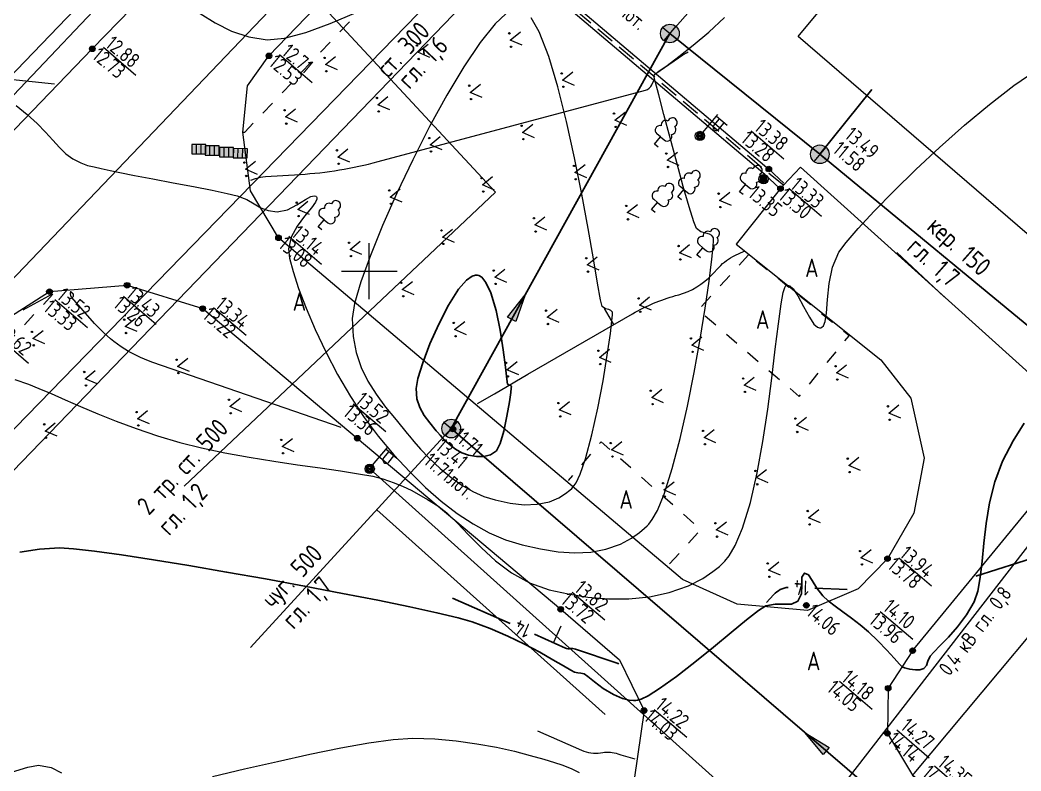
# Model space of a CAD drawing. Header units: metres. Extents: x 2491 to 4492, y 1184 to 2058.
# Drawn here: x 2623.3 to 2677, y 1929.5 to 1969.7 of the extents above; entities that cross this region are included whole.
import ezdxf
from ezdxf.enums import TextEntityAlignment as Align

# ---------------------------------------------------------------- set-up
doc = ezdxf.new("R2010")
doc.units = ezdxf.units.M
doc.linetypes.add('g5_01_5x1_5', pattern=[1.5, 0.75, -0.75])
doc.linetypes.add('g5_02x1', pattern=[1.5, 1, -0.5])
for name, color, linetype, transparency in [('02_Сетка', 7, 'Continuous', 0.6), ('03_Здания и строения', 7, 'Continuous', 0.6), ('06_Инженерно-технические сооружения', 7, 'Continuous', 0.6), ('07_Объекты электропередачи', 7, 'Continuous', 0.6), ('10_Границы покрытий и угодий', 7, 'Continuous', 0.6), ('11_Гидрография', 7, 'Continuous', 0.6), ('13_Растительность', 7, 'Continuous', 0.6), ('19_Горизонтали', 7, 'Continuous', 0.6), ('30_Канализация', 7, 'Continuous', 0.6), ('31_Водопровод', 7, 'Continuous', 0.6), ('32_Теплосеть', 7, 'Continuous', 0.6), ('35_Телефон', 7, 'Continuous', 0.6), ('37_Кабель низкого напряжения', 7, 'Continuous', 0.6), ('38_Кабели высокого напряжения', 7, 'Continuous', 0.6), ('44_Крышки колодцев', 7, 'Continuous', 0.6), ('61_Отметки высоты поверхности', 7, 'Continuous', 0.6)]:
    doc.layers.add(name, color=color, linetype=linetype, transparency=transparency)
doc.layers.add('Сети_Горизонтали.Вспомогательные', color=1, linetype='Continuous', lineweight=9)
doc.layers.add('Сети_Горизонтали.Основные', color=1, linetype='Continuous', lineweight=30)
doc.styles.add('LIKE11', font='GOST_0.TTF')
doc.styles.add('LIKE17', font='GOST_0.TTF')
doc.styles.add('LIKE32', font='GOST_0.TTF')
doc.styles.add('Line_GUGK', font='GOST_0.TTF')
doc.styles.add('pragmai.shx', font='GOST_0.TTF')
doc.linetypes.add('g5_119_1', pattern='A,4,-1,[31,GUGK_2005.shx,S=0.1,R=0,X=0,Y=0],0.35,[31,GUGK_2005.shx,S=0.08,R=0,X=0,Y=0],3.3,[31,GUGK_2005.shx,S=0.08,R=180,X=0,Y=0],0.35,[31,GUGK_2005.shx,S=0.1,R=180,X=0,Y=0],-1', length=10)
doc.linetypes.add('g5_119_3', pattern='A,4,-1,[31,GUGK_2005.shx,S=0.1,R=0,X=0,Y=0],4,[31,GUGK_2005.shx,S=0.1,R=180,X=0,Y=0],-1', length=10)
doc.linetypes.add('g5_122_k', pattern='A,1,-1,1.5,-0.4,["К",Line_GUGK,S=1,R=0,X=0,Y=-0.5],-1.5,1.5,-1,4,-1,4,-1,3', length=20.9)
doc.linetypes.add('g5_122_kl', pattern='A,1,-1,1.5,-0.4,["Кл",Line_GUGK,S=1,R=0,X=0,Y=-0.5],-2.4,1.5,-1,4,-1,4,-1,3', length=21.8)
doc.linetypes.add('g5_122_t', pattern='A,1,-1,1.5,-0.4,["Т",Line_GUGK,S=1,R=0,X=0,Y=-0.5],-1.5,1.5,-1,4,-1,4,-1,3', length=20.9)
doc.linetypes.add('g5_122_v', pattern='A,1,-1,1.5,-0.4,["В",Line_GUGK,S=1,R=0,X=0,Y=-0.5],-1.5,1.5,-1,4,-1,4,-1,3', length=20.9)
doc.linetypes.add('g5_133_t', pattern='A,2,[27,GUGK_2005.shx,S=0.4,R=0,X=0,Y=0],2,-1,2,[27,GUGK_2005.shx,S=0.4,R=0,X=0,Y=0],2,-1,2,[27,GUGK_2005.shx,S=0.4,R=0,X=0,Y=0],2,-0.1,["V",Line_GUGK,S=1,R=0,X=0,Y=-0.5],-1', length=15.1)
doc.linetypes.add('g5_386_1', pattern='A,0,-0.75,[39,GUGK_2005.shx,S=0.5,R=0,X=0.55,Y=0],-0.75', length=1.5)

# ---------------------------------------------------------------- blocks, each defined once
blk = doc.blocks.new('g5_416')
at = {"color": 0}
blk.add_lwpolyline([(0.362, 0.6), (0, 0), (-0.362, 0.6)], dxfattribs=at)
for centre in [(-0.362, 0), (0.362, 0)]:
    blk.add_circle(centre, 0.0375, dxfattribs=at)
blk = doc.blocks.new('g5_330')
blk.add_hatch(color=0).paths.add_polyline_path([(0.15, 0, 1), (-0.15, 0, 1)])
at = {"color": 0}
blk.add_circle((0, 0), 0.15, dxfattribs=at)
blk = doc.blocks.new('g5_117kb')
h = blk.add_hatch(color=255)
h.paths.add_polyline_path([(0.037, 0.037), (0.461, 0.037, 0.367426), (0.037, 0.461)])
h.paths.add_polyline_path([(-0.038, 0.461, 0.367426), (-0.461, 0.037), (-0.038, 0.037)])
h.paths.add_polyline_path([(-0.038, -0.038), (-0.461, -0.038, 0.367426), (-0.038, -0.461)])
h.paths.add_polyline_path([(0.037, -0.461, 0.367426), (0.461, -0.038), (0.037, -0.038)])
at = {"color": 0}
for points in [[(-0.5, 0), (0.5, 0)], [(0, 0.5), (0, -0.5)]]:
    blk.add_lwpolyline(points, dxfattribs=at)
blk.add_circle((0, 0), 0.5, dxfattribs=at)
blk = doc.blocks.new('g5_128a')
h = blk.add_hatch(color=255)
h.paths.add_polyline_path([(-0.1625, 0.2125), (-0.3375, 0.2125), (-0.3375, -0.2125), (-0.1625, -0.2125)])
h.paths.add_polyline_path([(0.0875, 0.2125), (-0.0875, 0.2125), (-0.0875, -0.2125), (0.0875, -0.2125)])
h.paths.add_polyline_path([(0.3375, 0.2125), (0.1625, 0.2125), (0.1625, -0.2125), (0.3375, -0.2125)])
at = {"color": 0}
blk.add_lwpolyline([(-0.375, -0.25), (0.375, -0.25), (0.375, 0.25), (-0.375, 0.25)], close=True, dxfattribs=at)
for points in [[(-0.125, -0.25), (-0.125, 0.25)], [(0.125, -0.25), (0.125, 0.25)]]:
    blk.add_lwpolyline(points, dxfattribs=at)
blk = doc.blocks.new('g5_110_1c')
h = blk.add_hatch(color=255)
edge = h.paths.add_edge_path()
edge.add_arc((0, 0), 0.212, 0, 360)
edge = h.paths.add_edge_path(flags=16)
edge.add_arc((0, 0), 0.0975, 0, 360)
h = blk.add_hatch(color=0)
edge = h.paths.add_edge_path()
edge.add_arc((0, 0), 0.06, 0, 360)
at = {"color": 0}
for p, q in [((0, 0.25), (0, 1.5)), ((0, 1.375), (0.75, 1.375))]:
    blk.add_line(p, q, dxfattribs=at)
blk.add_lwpolyline([(0.2, 1.375), (0.2, 0.932, 1.040016), (0.55, 0.932), (0.55, 1.375)], format="xyb", dxfattribs=at)
for radius in [0.25, 0.06]:
    blk.add_circle((0, 0), radius, dxfattribs=at)
blk = doc.blocks.new('g5_122_3')
blk.add_hatch(color=0).paths.add_polyline_path([(0, -0.25), (0, 0.25), (1.5, 0)])
at = {"color": 0}
blk.add_lwpolyline([(0, -0.25), (0, 0.25), (1.5, 0), (0, -0.25)], dxfattribs=at)
blk = doc.blocks.new('g5_367_1')
at = {"color": 0}
for points in [[(0, 0.497), (-0.257, 0.497)], [(0, 0.497), (0.257, 0.497)], [(0, 0), (0, 0.497)], [(0.25, 0), (0, 0)]]:
    blk.add_lwpolyline(points, dxfattribs=at)
for centre, start, end in [((0, 1.5), 90, 202.242), ((0, 1.5), 337.758, 90), ((-0.197, 1.158), 97.9406, 227.8197), ((0.197, 1.158), 312.1803, 82.0594), ((-0.257, 0.747), 115.6346, 270), ((0.257, 0.747), 270, 64.3654)]:
    blk.add_arc(centre, 0.25, start, end, dxfattribs=at)
blk = doc.blocks.new('g5_106_1a')
h = blk.add_hatch(color=255)
edge = h.paths.add_edge_path()
edge.add_arc((0, 0), 0.212, 0, 360)
at = {"color": 0}
blk.add_circle((0, 0), 0.25, dxfattribs=at)
blk = doc.blocks.new('g_scratch')
at = {"color": 0, "linetype": 'ByBlock', "lineweight": 15}
blk.add_line((0, 0), (1, 0), dxfattribs=at)
blk = doc.blocks.new('g5_012')
at = {"color": 92}
for points in [[(0, -1.5), (0, 1.5)], [(-1.5, 0), (1.5, 0)]]:
    blk.add_lwpolyline(points, dxfattribs=at)

msp = doc.modelspace()

# ---------------------------------------------------------------- linework, layer by layer
at = {"layer": '03_Здания и строения', "color": 7, "linetype": 'Continuous', "lineweight": 20, "flags": 128}
for points in [[(2690.895, 1946.568), (2665.039, 1968.843), (2672.146, 1977.392), (2698.263, 1955.351), (2694.565, 1950.849)], [(2671.173, 1929.234), (2671.261, 1929.329), (2682.124, 1942.303), (2686.386, 1938.807), (2688.129, 1940.842), (2693.129, 1936.588), (2680.167, 1921.616), (2680.123, 1921.567), (2671.173, 1929.234)]]:
    msp.add_lwpolyline(points, dxfattribs=at)
at = {"layer": '06_Инженерно-технические сооружения', "color": 7, "linetype": 'Continuous', "lineweight": 20, "flags": 128}
msp.add_lwpolyline([(2664.092, 1960.687), (2664.031, 1960.717), (2663.249, 1961.439), (2650.383, 1972.339), (2650.466, 1972.48), (2650.586, 1972.633), (2663.467, 1961.736), (2664.277, 1960.985)], dxfattribs=at)
at = {"layer": '10_Границы покрытий и угодий', "color": 7, "linetype": 'Continuous', "lineweight": 20, "flags": 128}
for points in [[(2664.247, 1960.874), (2664.092, 1960.687), (2661.709, 1957.709), (2669.467, 1951.496), (2671.09, 1949.449), (2671.804, 1946.237), (2671.243, 1943.28), (2669.832, 1940.842), (2668.26, 1939.221), (2665.535, 1938.068), (2661.768, 1938.405), (2658.838, 1939.717), (2637.159, 1958.05), (2635.662, 1960.568), (2635.251, 1963.72), (2635.494, 1966.201), (2636.644, 1967.807), (2648.004, 1979.58), (2658.403, 1990.218), (2668.781, 2000.808)], [(2633.706, 1987.827), (2635.749, 1985.595), (2637.001, 1982.633), (2636.707, 1979.063), (2635.605, 1976.851), (2627.167, 1968.183), (2617.986, 1958.669), (2610.484, 1950.916)], [(2671.179, 1935.908), (2680.865, 1947.697), (2665.156, 1961.838), (2664.247, 1960.874)], [(2615.629, 1946.681), (2622.336, 1953.551), (2624.867, 1955.161), (2629.035, 1955.503), (2633.091, 1954.253), (2641.385, 1947.302), (2652.3, 1938.129), (2655.447, 1935.413), (2656.771, 1932.697), (2656.062, 1927.766), (2655.083, 1925.444)], [(2671.179, 1935.908), (2669.869, 1933.891), (2669.827, 1931.475), (2671.173, 1929.234), (2680.123, 1921.567), (2684.132, 1919.688), (2688.268, 1921.718), (2693.923, 1928.547)]]:
    msp.add_lwpolyline(points, dxfattribs=at)
at = {"layer": '10_Границы покрытий и угодий', "color": 7, "linetype": 'g5_01_5x1_5', "lineweight": 20, "flags": 128}
for points in [[(2635.251, 1963.72), (2635.357, 1963.721), (2649.282, 1978.412), (2659.364, 1989.116), (2667.708, 1997.211)], [(2662.378, 1957.137), (2659.672, 1954.18), (2665.097, 1949.543), (2667.774, 1952.789), (2662.378, 1957.137)], [(2625.058, 1955.024), (2617.129, 1946.528)], [(2658.141, 1940.563), (2659.826, 1942.402), (2654.462, 1947.112), (2652.699, 1945.039)]]:
    msp.add_lwpolyline(points, dxfattribs=at)
at = {"layer": '11_Гидрография', "color": 92, "linetype": 'g5_02x1', "lineweight": 20, "flags": 128}
msp.add_lwpolyline([(2664.247, 1960.874), (2663.284, 1961.635), (2650.466, 1972.48)], dxfattribs=at)
at = {"layer": '13_Растительность', "color": 92, "linetype": 'g5_386_1', "lineweight": 20, "flags": 128}
msp.add_lwpolyline([(2642.426, 1943.458), (2654.688, 1932.492)], dxfattribs=at)
at = {"layer": '19_Горизонтали', "color": 32, "linetype": 'Continuous', "lineweight": 20, "flags": 128}
for points, elevation in [([(2657.406, 1966.863), (2658.859, 1967.863, -0.038824), (2659.044, 1967.97), (2659.141, 1968.017)], 13), ([(2625.133, 1966.287), (2621.858, 1966.625, 0.021165), (2619.698, 1966.756), (2618.616, 1966.775)], 13), ([(2635.674, 1961.135), (2635.93, 1961.226, -0.069867), (2636.457, 1961.334), (2638.314, 1961.449, 0.049825), (2642.502, 1962.132), (2656.847, 1965.967, 0.227046), (2657.189, 1966.26), (2657.289, 1966.487)], 13), ([(2647.842, 1949.169), (2648.742, 1949.689, 0), (2650.541, 1950.729), (2656.157, 1953.977, -0.063622), (2658.466, 1954.946), (2658.638, 1954.994, 0.138652), (2660.422, 1956.077), (2660.794, 1956.477, -0.096182), (2661.65, 1957.1), (2662.139, 1957.329)], 13.5), ([(2640.518, 1947.874), (2630.408, 1951.367, -0.129949), (2627.29, 1953.46), (2626.07, 1954.846, -0.166708), (2626.001, 1955.014), (2625.996, 1955.11)], 13.5), ([(2651.062, 1931.611), (2653.422, 1930.567, 0.143309), (2654.44, 1930.433), (2654.552, 1930.45, -0.120625), (2655.367, 1930.379), (2655.519, 1930.327, 0.012356), (2656.017, 1930.172), (2656.268, 1930.1)], 14.5)]:
    msp.add_lwpolyline(points, format="xyb", dxfattribs=dict(at, elevation=elevation))
at = {"layer": '19_Горизонтали', "color": 32, "linetype": 'Continuous', "lineweight": 20, "elevation": 13.5, "flags": 128}
for points in [[(2672.878, 1954.886), (2670.335, 1957.262)], [(2623.463, 1954.184), (2625.036, 1955.04)]]:
    msp.add_lwpolyline(points, dxfattribs=at)
at = {"layer": '19_Горизонтали', "color": 32, "linetype": 'Continuous', "lineweight": 30, "elevation": 14, "flags": 128}
for points in [[(2677.958, 1940.98), (2674.57, 1939.904)], [(2667.67, 1939.188), (2665.931, 1939.257)], [(2646.496, 1938.726), (2649.583, 1937.361)]]:
    msp.add_lwpolyline(points, dxfattribs=at)
for points in [[(2664.507, 1939.303, 0.187971), (2663.72, 1938.909), (2663.339, 1938.489)], [(2650.887, 1936.785), (2652.547, 1936.051, 0.143316), (2652.814, 1936.016), (2652.814, 1936.016, -0.120632), (2653.086, 1935.992), (2655.332, 1935.23, 0.012356), (2655.386, 1935.213), (2655.414, 1935.205)]]:
    msp.add_lwpolyline(points, format="xyb", dxfattribs=at)
at = {"layer": '30_Канализация', "color": 42, "linetype": 'g5_122_kl', "lineweight": 30, "flags": 128}
msp.add_lwpolyline([(2613.444, 1945.96), (2646.691, 1980.723)], dxfattribs=at)
at = {"layer": '30_Канализация', "color": 12, "linetype": 'g5_122_k', "lineweight": 30, "flags": 128}
for points in [[(2646.424, 1947.819), (2658.157, 1969.006), (2661.879, 1973.223)], [(2658.157, 1969.006), (2666.202, 1962.527), (2668.99, 1965.995)], [(2666.202, 1962.527), (2678.954, 1952.02), (2681.811, 1955.388)], [(2635.657, 1936.076), (2646.424, 1947.819), (2681.025, 1918.091)]]:
    msp.add_lwpolyline(points, dxfattribs=at)
at = {"layer": '31_Водопровод', "color": 94, "linetype": 'g5_122_v', "lineweight": 30, "flags": 128}
msp.add_lwpolyline([(2622.904, 1945.526), (2666.709, 1990.929)], dxfattribs=at)
at = {"layer": '32_Теплосеть', "color": 5, "linetype": 'g5_122_t', "lineweight": 30, "flags": 128}
for points in [[(2628.351, 1982.498), (2648.803, 1960.504)], [(2632.103, 1944.728), (2648.803, 1960.504)]]:
    msp.add_lwpolyline(points, dxfattribs=at)
at = {"layer": '35_Телефон', "color": 6, "linetype": 'g5_133_t', "lineweight": 20, "flags": 128}
msp.add_lwpolyline([(2646.755, 1992.485), (2656.046, 1981.811), (2617.316, 1942.014)], dxfattribs=at)
at = {"layer": '37_Кабель низкого напряжения', "color": 1, "linetype": 'g5_119_3', "lineweight": 20, "flags": 128}
for points in [[(2609.87, 1953.699), (2621.316, 1965.194), (2645.381, 1990.231), (2665.232, 2009.861), (2666.898, 2011.352)], [(2664.781, 1925.265), (2685.574, 1952.097)], [(2655.718, 1915.131), (2664.781, 1925.265), (2642.049, 1945.657)]]:
    msp.add_lwpolyline(points, dxfattribs=at)
at = {"layer": '38_Кабели высокого напряжения', "color": 1, "linetype": 'g5_119_1', "lineweight": 20, "flags": 128}
msp.add_lwpolyline([(2610.758, 1952.876), (2640.692, 1984.423), (2667.104, 2010.595)], dxfattribs=at)
at = {"layer": '61_Отметки высоты поверхности', "color": 7, "linetype": 'Continuous', "lineweight": 5, "flags": 128}
for points in [[(2627.762, 1968.271), (2629.511, 1966.775)], [(2637.219, 1967.88), (2638.968, 1966.385)], [(2662.513, 1963.782), (2664.263, 1962.286)], [(2664.538, 1960.703), (2666.288, 1959.207)], [(2637.71, 1958.128), (2639.459, 1956.633)], [(2628.842, 1954.918), (2630.591, 1953.423)], [(2625.165, 1954.738), (2626.914, 1953.243)], [(2633.666, 1954.317), (2635.415, 1952.822)], [(2621.992, 1952.825), (2623.741, 1951.33)], [(2641.161, 1949.152), (2642.91, 1947.656)], [(2670.442, 1940.887), (2672.192, 1939.391)], [(2652.912, 1939.051), (2654.661, 1937.556)], [(2669.443, 1938.013), (2671.192, 1936.517)], [(2667.259, 1934.272), (2669.008, 1932.776)], [(2657.31, 1932.76), (2659.059, 1931.264)], [(2670.325, 1931.658), (2672.074, 1930.163)], [(2672.348, 1929.733), (2674.097, 1928.238)]]:
    msp.add_lwpolyline(points, dxfattribs=at)
at = {"layer": 'Сети_Горизонтали.Вспомогательные', "color": 42, "linetype": 'Continuous', "lineweight": 9, "flags": 128}
for points, elevation in [([(2632.947, 1970.071), (2633.752, 1969.57), (2634.629, 1969.138), (2635.565, 1968.822), (2636.545, 1968.669), (2637.476, 1968.754), (2638.626, 1969.06), (2639.929, 1969.535), (2641.317, 1970.127)], 12.5), ([(2649.36, 1970.057), (2648.785, 1969.521), (2647.977, 1968.522), (2647.1, 1967.223), (2646.184, 1965.695), (2645.259, 1964.009), (2644.356, 1962.235), (2643.506, 1960.445), (2642.739, 1958.708), (2642.086, 1957.096), (2641.577, 1955.679), (2641.243, 1954.528), (2641.115, 1953.713), (2641.157, 1952.754), (2641.32, 1951.89), (2641.591, 1951.1), (2641.955, 1950.364), (2642.399, 1949.662), (2642.906, 1948.974), (2643.464, 1948.279), (2644.058, 1947.557), (2644.058, 1947.557), (2644.179, 1947.41), (2644.419, 1947.126), (2644.777, 1946.721), (2645.248, 1946.224), (2645.832, 1945.669), (2646.413, 1945.189), (2646.996, 1944.781), (2647.584, 1944.446), (2648.181, 1944.183), (2648.791, 1943.991), (2649.589, 1943.82), (2650.339, 1943.736), (2651.042, 1943.756), (2651.701, 1943.897), (2652.198, 1944.109), (2652.554, 1944.331), (2652.783, 1944.511), (2652.896, 1944.611), (2652.971, 1944.691), (2653.12, 1944.91), (2653.342, 1945.372), (2653.632, 1946.199), (2653.977, 1947.478), (2654.293, 1948.914), (2654.57, 1950.381), (2654.796, 1951.756), (2654.962, 1952.912), (2655.045, 1953.595), (2655.073, 1953.925), (2655.075, 1954.043), (2655.071, 1954.068), (2655.05, 1954.105), (2654.993, 1954.159), (2654.882, 1954.205), (2654.71, 1954.248), (2654.515, 1954.372), (2654.435, 1954.724), (2654.28, 1955.608), (2654.057, 1956.918), (2653.772, 1958.548), (2653.432, 1960.391), (2653.044, 1962.341), (2652.613, 1964.291), (2652.148, 1966.137), (2651.654, 1967.77), (2651.138, 1969.086), (2650.714, 1969.838)], 12.5), ([(2623.08, 1965.141), (2623.677, 1964.657), (2624.206, 1964.178), (2624.653, 1963.715), (2625.043, 1963.282), (2625.402, 1962.891), (2625.754, 1962.554), (2626.125, 1962.286), (2626.546, 1962.066), (2626.907, 1961.934), (2627.258, 1961.85), (2627.648, 1961.773), (2628.127, 1961.665), (2628.639, 1961.552), (2629.435, 1961.395), (2630.423, 1961.207), (2631.508, 1961.003), (2632.596, 1960.795), (2633.594, 1960.599), (2634.409, 1960.428), (2634.945, 1960.296), (2635.453, 1960.097), (2635.852, 1959.874), (2636.211, 1959.665), (2636.599, 1959.51), (2637.086, 1959.447), (2637.636, 1959.557), (2638.149, 1959.815), (2638.598, 1960.097), (2638.892, 1960.258), (2639.065, 1960.3), (2639.154, 1960.275), (2639.19, 1960.244), (2639.211, 1960.21), (2639.215, 1960.124), (2639.143, 1959.954), (2638.931, 1959.662), (2638.556, 1959.205), (2638.156, 1958.671), (2637.834, 1958.083), (2637.693, 1957.465), (2637.752, 1956.964), (2637.937, 1956.239), (2638.236, 1955.331), (2638.637, 1954.284), (2639.129, 1953.138), (2639.697, 1951.936), (2640.331, 1950.72), (2641.017, 1949.532), (2641.745, 1948.415), (2642.5, 1947.409), (2643.348, 1946.41), (2644.195, 1945.494), (2645.041, 1944.663), (2645.888, 1943.92), (2646.74, 1943.266), (2647.599, 1942.703), (2648.465, 1942.233), (2649.343, 1941.859), (2650.233, 1941.583), (2651.219, 1941.361), (2652.159, 1941.216), (2653.056, 1941.158), (2653.91, 1941.199), (2654.724, 1941.352), (2655.499, 1941.628), (2656.092, 1941.945), (2656.522, 1942.243), (2656.801, 1942.472), (2656.939, 1942.596), (2657.03, 1942.69), (2657.213, 1942.934), (2657.486, 1943.43), (2657.847, 1944.304), (2658.286, 1945.677), (2658.705, 1947.279), (2659.098, 1949.026), (2659.457, 1950.83), (2659.774, 1952.606), (2660.044, 1954.268), (2660.257, 1955.729), (2660.408, 1956.903), (2660.479, 1957.578), (2660.5, 1957.901), (2660.498, 1958.018), (2660.492, 1958.046), (2660.467, 1958.092), (2660.403, 1958.166), (2660.28, 1958.238), (2660.081, 1958.295), (2659.816, 1958.372), (2659.584, 1958.542), (2659.436, 1958.909), (2659.189, 1959.705), (2658.874, 1960.805), (2658.522, 1962.083), (2658.165, 1963.412), (2657.833, 1964.667), (2657.558, 1965.723), (2657.371, 1966.453), (2657.303, 1966.731), (2657.347, 1966.799), (2657.406, 1966.863), (2657.572, 1966.982), (2658.004, 1967.293), (2658.637, 1967.767), (2659.405, 1968.373), (2660.245, 1969.081), (2661.091, 1969.859)], 13), ([(2623.012, 1950.456), (2623.74, 1950.198), (2624.301, 1949.975), (2624.957, 1949.694), (2625.704, 1949.365), (2626.538, 1949.001), (2627.455, 1948.614), (2628.45, 1948.216), (2629.519, 1947.818), (2630.657, 1947.433), (2631.86, 1947.072), (2633.028, 1946.779), (2634.283, 1946.516), (2635.586, 1946.281), (2636.898, 1946.07), (2638.179, 1945.879), (2639.39, 1945.707), (2640.492, 1945.548), (2641.445, 1945.4), (2642.211, 1945.26), (2642.75, 1945.124), (2643.359, 1944.913), (2643.851, 1944.717), (2644.277, 1944.516), (2644.691, 1944.288), (2645.149, 1944.014), (2645.702, 1943.674), (2646.193, 1943.293), (2646.741, 1942.755), (2647.354, 1942.114), (2648.04, 1941.42), (2648.807, 1940.728), (2649.664, 1940.087), (2650.617, 1939.552), (2651.674, 1939.175), (2652.693, 1938.949), (2653.76, 1938.784), (2654.855, 1938.694), (2655.96, 1938.695), (2657.057, 1938.801), (2658.126, 1939.027), (2659.149, 1939.389), (2659.922, 1939.786), (2660.468, 1940.152), (2660.815, 1940.43), (2660.982, 1940.58), (2661.104, 1940.703), (2661.339, 1940.999), (2661.665, 1941.553), (2662.057, 1942.474), (2662.482, 1943.862), (2662.843, 1945.44), (2663.149, 1947.129), (2663.407, 1948.852), (2663.625, 1950.529), (2663.813, 1952.083), (2663.977, 1953.436), (2664.127, 1954.508), (2664.241, 1955.112), (2664.327, 1955.391), (2664.384, 1955.484), (2664.414, 1955.501), (2664.473, 1955.506), (2664.593, 1955.467), (2664.775, 1955.304), (2665.02, 1954.943), (2665.33, 1954.366), (2665.64, 1953.788), (2665.887, 1953.426), (2666.069, 1953.263), (2666.19, 1953.224), (2666.249, 1953.228), (2666.305, 1953.249), (2666.397, 1953.334), (2666.491, 1953.558), (2666.563, 1954.006), (2666.617, 1954.745), (2666.698, 1955.597), (2666.878, 1956.474), (2667.23, 1957.287), (2667.608, 1957.797), (2668.252, 1958.544), (2669.119, 1959.477), (2670.167, 1960.547), (2671.352, 1961.705), (2672.631, 1962.9), (2673.963, 1964.082), (2675.304, 1965.203), (2676.611, 1966.212), (2677.842, 1967.059)], 13.5), ([(2633.614, 1929.169), (2635.335, 1929.566), (2637.096, 1929.968), (2638.836, 1930.351), (2640.494, 1930.691), (2642.007, 1930.965), (2643.316, 1931.148), (2644.357, 1931.218), (2645.537, 1931.183), (2646.693, 1931.078), (2647.806, 1930.921), (2648.853, 1930.727), (2649.814, 1930.512), (2650.666, 1930.295), (2651.389, 1930.09), (2651.962, 1929.915), (2652.362, 1929.785), (2652.864, 1929.587), (2653.283, 1929.37)], 14.5), ([(2622.832, 1929.387), (2623.712, 1929.668), (2624.278, 1929.763), (2624.966, 1929.643), (2625.516, 1929.362)], 14.5)]:
    msp.add_lwpolyline(points, dxfattribs=dict(at, elevation=elevation))
at = {"layer": 'Сети_Горизонтали.Основные', "color": 40, "linetype": 'Continuous', "lineweight": 30, "elevation": 12, "flags": 128}
msp.add_lwpolyline([(2645.616, 1947.706), (2645.686, 1947.62), (2645.827, 1947.458), (2646.034, 1947.235), (2646.308, 1946.977), (2646.649, 1946.717), (2646.994, 1946.524), (2647.349, 1946.4), (2647.781, 1946.317), (2648.174, 1946.314), (2648.53, 1946.41), (2648.853, 1946.627), (2649.056, 1947.011), (2649.247, 1947.682), (2649.414, 1948.481), (2649.544, 1949.254), (2649.615, 1949.747), (2649.644, 1949.991), (2649.65, 1950.076), (2649.649, 1950.091), (2649.639, 1950.105), (2649.603, 1950.128), (2649.529, 1950.155), (2649.446, 1950.202), (2649.412, 1950.463), (2649.337, 1951.119), (2649.218, 1952.041), (2649.05, 1953.097), (2648.83, 1954.157), (2648.554, 1955.089), (2648.29, 1955.656), (2648.065, 1955.932), (2647.902, 1956.03), (2647.817, 1956.05), (2647.728, 1956.05), (2647.542, 1955.993), (2647.243, 1955.779), (2646.819, 1955.292), (2646.277, 1954.441), (2645.752, 1953.425), (2645.28, 1952.356), (2644.897, 1951.347), (2644.638, 1950.511), (2644.538, 1949.96), (2644.584, 1949.416), (2644.736, 1948.948), (2644.973, 1948.528), (2645.274, 1948.124), (2645.616, 1947.706)], close=True, dxfattribs=at)
at = {"layer": 'Сети_Горизонтали.Основные', "color": 40, "linetype": 'Continuous', "lineweight": 30, "elevation": 14, "flags": 128}
msp.add_lwpolyline([(2623.286, 1941.188), (2624.333, 1941.351), (2625.407, 1941.418), (2626.158, 1941.374), (2627.291, 1941.246), (2628.742, 1941.045), (2630.45, 1940.783), (2632.348, 1940.473), (2634.375, 1940.126), (2636.466, 1939.754), (2638.557, 1939.369), (2640.586, 1938.983), (2642.488, 1938.608), (2644.2, 1938.256), (2645.657, 1937.938), (2646.797, 1937.667), (2647.556, 1937.455), (2648.515, 1937.102), (2649.458, 1936.691), (2650.354, 1936.254), (2651.172, 1935.822), (2651.88, 1935.425), (2652.448, 1935.096), (2652.845, 1934.864), (2653.039, 1934.762), (2653.222, 1934.721), (2653.374, 1934.708), (2653.557, 1934.667), (2653.757, 1934.528), (2654.112, 1934.242), (2654.584, 1933.888), (2655.137, 1933.549), (2655.611, 1933.341), (2655.972, 1933.25), (2656.211, 1933.23), (2656.33, 1933.233), (2656.414, 1933.246), (2656.615, 1933.31), (2656.99, 1933.494), (2657.604, 1933.877), (2658.505, 1934.524), (2659.492, 1935.291), (2660.495, 1936.102), (2661.446, 1936.883), (2662.276, 1937.56), (2662.918, 1938.058), (2663.301, 1938.304), (2663.806, 1938.411), (2664.268, 1938.397), (2664.679, 1938.402), (2665.025, 1938.565), (2665.211, 1938.952), (2665.237, 1939.433), (2665.244, 1939.856), (2665.371, 1940.068), (2665.587, 1939.975), (2665.797, 1939.666), (2666.04, 1939.252), (2666.358, 1938.845), (2666.651, 1938.587), (2667.021, 1938.301), (2667.444, 1937.99), (2667.898, 1937.655), (2668.359, 1937.298), (2668.804, 1936.921), (2669.314, 1936.435), (2669.79, 1935.944), (2670.191, 1935.51), (2670.482, 1935.192), (2670.622, 1935.05), (2670.749, 1934.988), (2670.887, 1934.949), (2671.028, 1934.916), (2671.178, 1934.9), (2671.342, 1934.881), (2671.563, 1934.875), (2671.78, 1934.945), (2671.916, 1935.115), (2671.999, 1935.349), (2672.128, 1935.621), (2672.316, 1935.833), (2672.66, 1936.177), (2673.104, 1936.636), (2673.593, 1937.192), (2674.071, 1937.829), (2674.482, 1938.529), (2674.678, 1939.103), (2674.809, 1939.837), (2674.905, 1940.705), (2675.001, 1941.678), (2675.126, 1942.729), (2675.314, 1943.831), (2675.596, 1944.957), (2676.004, 1946.078), (2676.57, 1947.169), (2677.172, 1948.111)], dxfattribs=at)

# ---------------------------------------------------------------- block references
at = {"layer": '02_Сетка', "color": 92, "linetype": 'Continuous', "lineweight": 15, "ltscale": 0.5}
msp.add_blockref('g5_012', (2642.029, 1956.265), dxfattribs=at)
at = {"layer": '06_Инженерно-технические сооружения', "color": 7, "linetype": 'Continuous', "lineweight": 20}
for p, rotation in [((2632.889, 1962.802, 12.734), 359.8042499549933), ((2633.595, 1962.738, 12.771), 359.80425), ((2634.364, 1962.648, 12.771), 359.80425), ((2635.109, 1962.58, 12.791), 359.80425)]:
    msp.add_blockref('g5_128a', p, dxfattribs=dict(at, rotation=rotation))
at = {"layer": '07_Объекты электропередачи', "color": 7, "linetype": 'Continuous', "lineweight": 20, "rotation": 320.1837874390728}
for name, p in [('g5_110_1c', (2659.77, 1963.509, 13.172)), ('g5_106_1a', (2663.181, 1961.195, 13.349)), ('g5_110_1c', (2642.049, 1945.657, 13.513))]:
    msp.add_blockref(name, p, dxfattribs=at)
at = {"layer": '13_Растительность', "color": 92, "linetype": 'Continuous', "lineweight": 20, "ltscale": 0.5, "rotation": 277.5631784342272}
for p in [(2649.59, 1968.654), (2644.634, 1967.996), (2639.677, 1967.338), (2652.398, 1966.505), (2647.441, 1965.847), (2642.485, 1965.188), (2637.528, 1964.53), (2655.205, 1964.355), (2650.249, 1963.697), (2645.292, 1963.039), (2640.336, 1962.381), (2658.012, 1962.206), (2635.379, 1961.723), (2653.056, 1961.548), (2648.099, 1960.89), (2643.143, 1960.232), (2660.82, 1960.057), (2638.186, 1959.574), (2655.863, 1959.399), (2650.907, 1958.741), (2645.95, 1958.083), (2640.994, 1957.425), (2658.67, 1957.25), (2653.714, 1956.592), (2648.757, 1955.934), (2643.801, 1955.275), (2656.521, 1954.442), (2651.565, 1953.784), (2628.931, 1953.301), (2646.608, 1953.126), (2623.975, 1952.643), (2659.329, 1952.293), (2654.372, 1951.635), (2631.739, 1951.152), (2649.416, 1950.977), (2667.092, 1950.802), (2626.782, 1950.494), (2662.136, 1950.144), (2657.179, 1949.486), (2634.546, 1949.003), (2652.223, 1948.828), (2669.9, 1948.653), (2629.59, 1948.345), (2664.943, 1947.995), (2624.633, 1947.687), (2659.987, 1947.337), (2637.353, 1946.854), (2655.03, 1946.679), (2667.75, 1945.846), (2662.794, 1945.188), (2657.837, 1944.529), (2665.601, 1943.038), (2660.645, 1942.38), (2668.409, 1940.889), (2663.452, 1940.231)]:
    msp.add_blockref('g5_416', p, dxfattribs=at)
at = {"layer": '13_Растительность', "color": 92, "linetype": 'Continuous', "lineweight": 20, "rotation": 320.2248951599636}
for p in [(2657.338, 1963.078), (2658.58, 1960.252), (2661.898, 1960.523), (2657.167, 1959.567), (2639.281, 1958.638), (2659.607, 1957.137, 13.507)]:
    msp.add_blockref('g5_367_1', p, dxfattribs=at)
at = {"layer": '19_Горизонтали', "color": 32, "linetype": 'Continuous', "lineweight": -3}
for p, rotation in [((2655.15, 1953.395, 13.5), 120.0422275687532), ((2651.915, 1936.331, 14), 66.14704897925853)]:
    msp.add_blockref('g_scratch', p, dxfattribs=dict(at, rotation=rotation))
at = {"layer": '30_Канализация', "color": 7, "linetype": 'Continuous', "lineweight": 20}
for p, rotation in [((2649.667, 1953.675), 61.0233279318601), ((2666.546, 1930.53), 139.3318565774065)]:
    msp.add_blockref('g5_122_3', p, dxfattribs=dict(at, rotation=rotation))
at = {"layer": '44_Крышки колодцев', "color": 7, "linetype": 'Continuous', "lineweight": 20}
for p, rotation in [((2658.157, 1969.006, 12.933), 320.1837874390728), ((2666.202, 1962.527, 13.49), 320.2248951599636), ((2646.424, 1947.819, 13.411), 320.1837874390728)]:
    msp.add_blockref('g5_117kb', p, dxfattribs=dict(at, rotation=rotation))
at = {"layer": '61_Отметки высоты поверхности', "color": 7, "linetype": 'Continuous', "lineweight": 20, "rotation": 320.1837874390728}
for p in [(2627.167, 1968.183, 12.726), (2636.644, 1967.807, 12.533), (2663.467, 1961.736, 13.383), (2664.092, 1960.687, 13.332), (2637.159, 1958.05, 13.078), (2629.035, 1955.503, 13.259), (2624.867, 1955.161, 13.331), (2633.091, 1954.253, 13.221), (2646.516, 1947.792, 11.711), (2641.385, 1947.302, 13.358), (2669.832, 1940.842, 13.779), (2652.3, 1938.129, 13.717), (2665.478, 1938.339, 14.056), (2671.179, 1935.908, 13.96), (2669.869, 1933.891, 14.054), (2656.771, 1932.697, 14.031), (2669.827, 1931.475, 14.145)]:
    msp.add_blockref('g5_330', p, dxfattribs=at)

# ---------------------------------------------------------------- texts
at = {"color": 7, "linetype": 'Continuous', "lineweight": 15, "ltscale": 0.5, "style": 'LIKE11'}
for s, rotation, p in [('11.58лот.', 320.1838, (2653.929, 1971.274)), ('13.49', 320.2249, (2667.472, 1963.448)), ('11.58', 320.2249, (2666.832, 1962.679)), ('13.41', 320.1838, (2645.527, 1946.743)), ('11.71лот.', 320.1838, (2644.887, 1945.975))]:
    msp.add_text(s, height=0.8, rotation=rotation, dxfattribs=at).set_placement(p)
at = {"layer": '10_Границы покрытий и угодий', "color": 7, "linetype": 'Continuous', "lineweight": 15, "style": 'LIKE11'}
for p in [(2665.41, 1955.939), (2637.916, 1954.134), (2662.774, 1953.168), (2655.447, 1943.52), (2665.507, 1934.858)]:
    msp.add_text('А', height=1, dxfattribs=at).set_placement(p)
at = {"layer": '19_Горизонтали', "color": 32, "linetype": 'Continuous', "lineweight": 15, "style": 'pragmai.shx'}
for rotation, p in [(177.7283, (2665.219, 1939.285, 14)), (156.1468, (2650.235, 1937.073, 14))]:
    msp.add_text('14', height=0.8, rotation=rotation, dxfattribs=at).set_placement(p, align=Align.MIDDLE_CENTER)
at = {"layer": '30_Канализация', "color": 12, "linetype": 'Continuous', "lineweight": 15, "style": 'LIKE32'}
for s, rotation, p in [('кер. 150', 318.2198, (2671.881, 1958.548)), ('гл. 1,7', 318.2198, (2670.806, 1957.435)), ('чуг. 500', 46.9063, (2636.878, 1938.101)), ('гл. 1,7', 46.9063, (2637.966, 1937.001))]:
    msp.add_text(s, height=1, rotation=rotation, dxfattribs=at).set_placement(p)
at = {"layer": '31_Водопровод', "color": 94, "linetype": 'Continuous', "lineweight": 15, "style": 'LIKE32'}
for s, p in [('ст. 300', (2643.04, 1966.579)), ('гл. 1,6', (2644.179, 1965.969))]:
    msp.add_text(s, height=1, rotation=46.9063, dxfattribs=at).set_placement(p)
at = {"layer": '32_Теплосеть', "color": 5, "linetype": 'Continuous', "lineweight": 15, "style": 'LIKE32'}
for s, p in [('2 тр. ст. 500', (2630.203, 1943.122)), ('гл. 1,2', (2631.292, 1942.022))]:
    msp.add_text(s, height=1, rotation=46.9063, dxfattribs=at).set_placement(p)
at = {"layer": '37_Кабель низкого напряжения', "color": 1, "linetype": 'Continuous', "lineweight": 15, "style": 'LIKE32'}
msp.add_text('0,4 кВ гл. 0,8', height=0.8, rotation=52.7486, dxfattribs=at).set_placement((2673.154, 1934.494))
at = {"layer": '61_Отметки высоты поверхности', "color": 7, "linetype": 'Continuous', "lineweight": 15, "ltscale": 0.5, "style": 'LIKE17'}
for s, p in [('12.88', (2627.807, 1968.33)), ('12.71', (2637.267, 1967.905)), ('12.73', (2627.102, 1967.716)), ('12.53', (2636.58, 1967.339)), ('13.38', (2662.621, 1963.874)), ('13.28', (2661.903, 1963.25)), ('13.35', (2662.294, 1960.313)), ('13.33', (2664.562, 1960.761)), ('13.30', (2663.912, 1960.176)), ('13.14', (2637.79, 1958.173)), ('13.08', (2637.095, 1957.583)), ('13.52', (2625.203, 1954.831)), ('13.26', (2628.23, 1954.391)), ('13.43', (2628.913, 1954.916)), ('13.33', (2624.482, 1954.188)), ('13.34', (2633.705, 1954.349)), ('13.22', (2633.026, 1953.786)), ('13.62', (2622.05, 1952.881)), ('13.52', (2641.225, 1949.23)), ('13.36', (2640.566, 1948.574)), ('11.71', (2646.452, 1947.324)), ('13.94', (2670.426, 1940.985)), ('13.78', (2669.768, 1940.374)), ('13.82', (2652.975, 1939.139)), ('13.72', (2652.236, 1938.496)), ('14.06', (2665.414, 1937.872)), ('14.10', (2669.53, 1938.125)), ('13.96', (2668.773, 1937.433)), ('14.18', (2667.302, 1934.334)), ('14.05', (2666.516, 1933.786)), ('14.22', (2657.316, 1932.87)), ('14.03', (2656.707, 1932.23)), ('14.27', (2670.471, 1931.746)), ('14.14', (2669.763, 1931.007)), ('14.35', (2672.46, 1929.777)), ('14.22', (2671.632, 1929.233))]:
    msp.add_text(s, height=0.8, rotation=320.1838, dxfattribs=at).set_placement(p)

doc.saveas('drawing.dxf')
